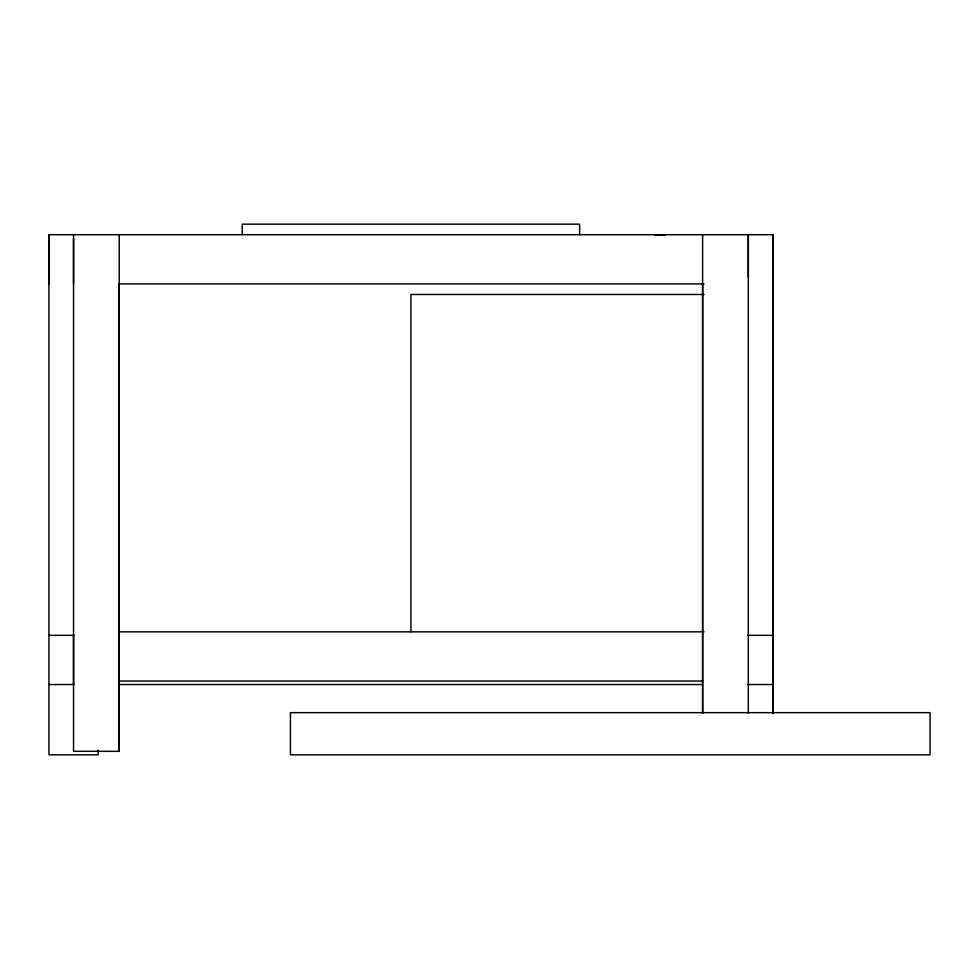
<?xml version="1.0" encoding="UTF-8"?>
<svg xmlns="http://www.w3.org/2000/svg" width="979" height="979" viewBox="0 0 979 979"><rect width="100%" height="100%" fill="white"/><g stroke="black" fill="none" stroke-linecap="round" stroke-linejoin="round"><path stroke-width="1.47" d="M48.95 283.91L48.95 234.703L772.908 234.703L772.908 713.556L772.908 234.703M73.547 684.541L73.547 635.347M73.547 283.91L73.547 238.227M73.547 234.703L73.547 751.321L119.242 751.321L119.242 234.703M702.628 234.703L702.628 713.104L702.628 283.616M748.311 276.886L748.311 234.703L748.311 713.104M654.743 235.144L665.279 235.144M119.193 283.91L704.036 283.91M704.036 294.459L410.935 294.459L410.935 631.834M119.242 631.834L704.036 631.834M48.95 635.347L74.294 635.347M747.564 635.347L772.908 635.347M119.242 681.029L702.628 681.029M48.95 684.541L74.294 684.541M119.242 684.541L702.628 684.541M747.564 684.541L772.908 684.541M579.617 234.703L579.617 224.167L242.241 224.167L242.241 234.703M119.242 283.616L119.242 751.321M98.157 750.244L98.157 754.833L48.95 754.833L48.95 234.703M290.433 712.663L290.433 754.833L930.05 754.833L930.05 712.663L290.433 712.663"/></g></svg>
